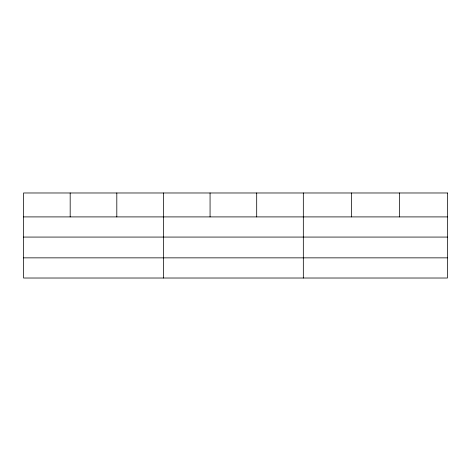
<?xml version="1.0" encoding="UTF-8"?>
<svg xmlns="http://www.w3.org/2000/svg" width="471" height="471" viewBox="0 0 471 471"><rect width="100%" height="100%" fill="white"/><g stroke="black" fill="none" stroke-linecap="round" stroke-linejoin="round"><path stroke-width="0.71" d="M23.55 216.907L447.45 216.907M23.55 237.072L447.45 237.072M23.55 257.855L447.45 257.855M399.408 192.98L399.408 216.907M351.366 192.98L351.366 216.907M303.324 192.98L303.324 278.02M256.695 192.98L256.695 216.907M210.066 192.98L210.066 216.907M163.437 192.98L163.437 278.02M116.808 192.98L116.808 216.907M70.179 192.98L70.179 216.907M447.45 192.98L23.55 192.98L23.55 278.02L447.45 278.02L447.45 192.98"/></g></svg>
